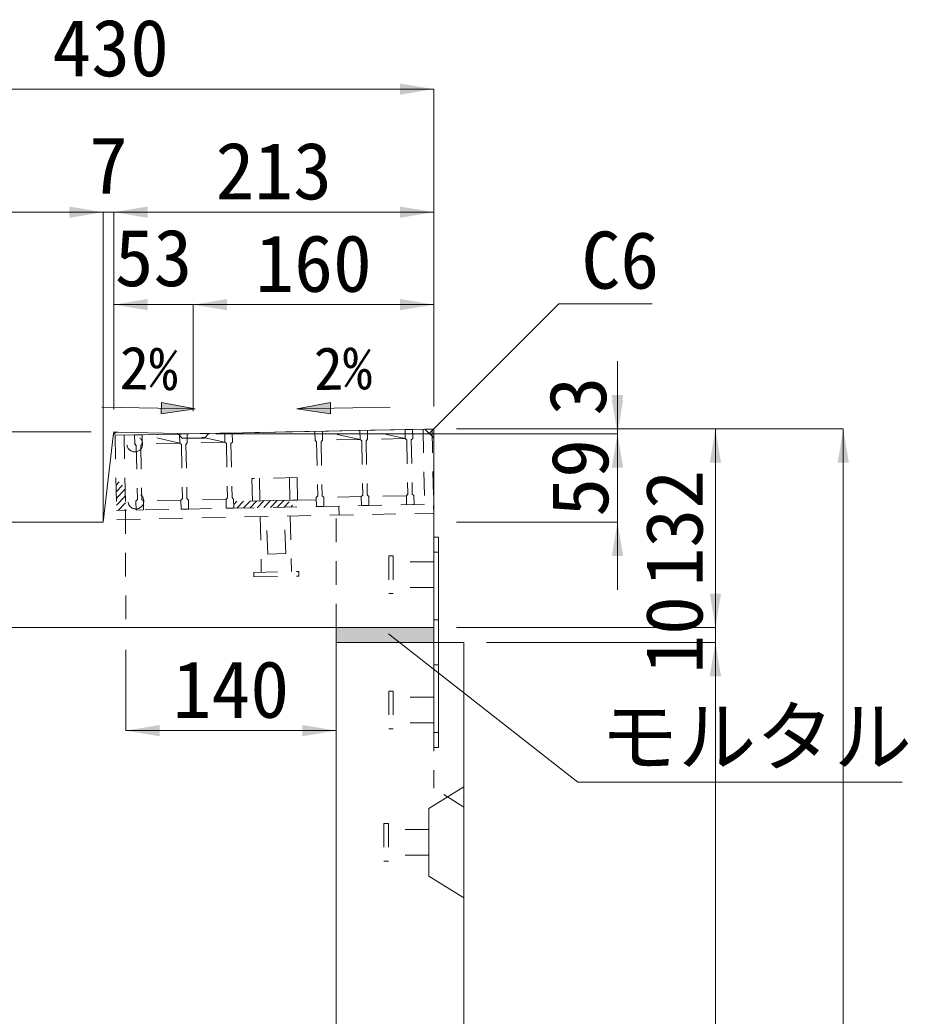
# Model space of a CAD drawing. Units: millimetres at full size; some dimension numbers follow another scale. Extents: x -3301 to 90699, y 107523 to 139162.
# Drawn here: x 17592 to 18183, y 116922 to 117584 of the extents above; entities that cross this region are included whole.
import ezdxf
from ezdxf.enums import TextEntityAlignment as Align

# ---------------------------------------------------------------- set-up
doc = ezdxf.new("R2010")
doc.units = ezdxf.units.MM
doc.header["$LTSCALE"] = 21
doc.header["$PDMODE"] = 32
doc.header["$PDSIZE"] = 10.5
doc.linetypes.add('USER1', pattern=[1.35, 0.75, -0.6])
for name, color, linetype, lineweight in [('0_2', 7, 'USER1', 9), ('寸法線', 7, 'Continuous', 9), ('引出線', 4, 'Continuous', 9), ('本体', 2, 'Continuous', 9), ('補助線', 8, 'Continuous', 13), ('ｲﾝｻｰﾄ', 3, 'USER1', 5), ('ｸﾞﾚｰﾁﾝｸﾞ', 7, 'USER1', 9)]:
    doc.layers.add(name, color=color, linetype=linetype, lineweight=lineweight)
doc.layers.add('ﾊｯﾁﾝｸﾞ', color=8, linetype='Continuous')
doc.styles.add('ＭＳ ゴシック', font='')
doc.styles.get('ＭＳ ゴシック').set_extended_font_data('MS Gothic')

# ---------------------------------------------------------------- blocks, each defined once
blk = doc.blocks.new('filled_arrow')
at = {"color": 0, "linetype": 'Continuous', "lineweight": -2}
blk.add_solid([(7.5, 1.25), (0, 0), (7.5, -1.25)], dxfattribs=at)

msp = doc.modelspace()

# ---------------------------------------------------------------- hatches: boundary and pattern name
at = {"layer": '引出線'}
for points in [[(17686.08, 117329.83), (17685.93, 117322.33), (17708.5, 117325.63)], [(17798.53, 117329.83), (17798.68, 117322.33), (17776.11, 117325.63)]]:
    msp.add_hatch(color=7, dxfattribs=at).paths.add_polyline_path(points)
at = {"layer": 'ｸﾞﾚｰﾁﾝｸﾞ'}
h = msp.add_hatch(dxfattribs=at)
h.set_pattern_fill('USER', color=256, style=0, pattern_type=2)
h.set_pattern_definition([(46.14576, (17131.14, 116930.54), (-2.28951, 2.19972), [75, -60])])
h.paths.add_polyline_path([(17655.2, 117308.09), (17661.2, 117308.21), (17662.2, 117258.22), (17656.2, 117258.1)])
h = msp.add_hatch(dxfattribs=at)
h.set_pattern_fill('USER', color=256, style=0, pattern_type=2)
h.set_pattern_definition([(46.14576, (17228.12, 116932.48), (-2.28951, 2.19972), [75, -60])])
h.paths.add_polyline_path([(17734.19, 117259.65), (17734.1, 117264.15), (17769.59, 117264.86), (17784.59, 117265.16), (17789.09, 117265.25), (17789.18, 117260.75), (17769.68, 117260.36)])
at = {"layer": 'ﾊｯﾁﾝｸﾞ'}
msp.add_hatch(color=256, dxfattribs=at).paths.add_polyline_path([(17802.31, 117180.33), (17802.31, 117170.33), (17867.31, 117170.33), (17867.31, 117180.33)])

# ---------------------------------------------------------------- linework, layer by layer
at = {"layer": '0_2'}
for p, q in [((17870.51, 117230.33), (17867.31, 117230.33)), ((17870.51, 117185.33), (17867.31, 117185.33)), ((17870.51, 117155.33), (17867.31, 117155.33)), ((17870.51, 117110.33), (17867.31, 117110.33))]:
    msp.add_line(p, q, dxfattribs=at)
at = {"layer": '0_2', "linetype": 'Continuous', "lineweight": 13}
msp.add_line((17802.31, 117170.33), (17802.31, 117180.33), dxfattribs=at)
at = {"layer": '0_2', "linetype": 'Continuous'}
msp.add_lwpolyline([(17867.31, 117100.33), (17867.31, 117240.33), (17870.51, 117240.33), (17870.51, 117100.33)], close=True, dxfattribs=at)
at = {"layer": '寸法線'}
for p, q in [((17437.31, 117538.41), (17867.31, 117538.41)), ((17867.31, 117327.33), (17867.31, 117538.41)), ((17437.31, 117456.54), (17647.31, 117456.54)), ((17602.31, 117456.54), (17699.32, 117456.54)), ((17647.31, 117265.33), (17647.31, 117456.54)), ((17647.31, 117265.33), (17647.31, 117456.54)), ((17654.32, 117325.33), (17654.32, 117456.54)), ((17654.32, 117456.54), (17867.31, 117456.54)), ((17654.32, 117325.33), (17654.32, 117456.54)), ((17867.31, 117327.33), (17867.31, 117456.54)), ((17654.32, 117395.03), (17752.3, 117395.03)), ((17654.32, 117325.33), (17654.32, 117395.03)), ((17707.3, 117324.13), (17707.3, 117395.03)), ((17707.3, 117395.03), (17867.31, 117395.03)), ((17707.3, 117324.13), (17707.3, 117395.03)), ((17867.31, 117327.33), (17867.31, 117395.03)), ((17989.54, 117264.13), (17989.54, 117357.33)), ((17989.54, 117205.33), (17989.54, 117354.13)), ((17639.32, 117310.33), (17147.2, 117310.33)), ((17722.3, 117309.13), (17989.54, 117309.13)), ((17722.3, 117309.13), (17989.54, 117309.13)), ((17882.31, 117312.33), (18054.67, 117312.33)), ((17882.31, 117312.33), (18139.77, 117312.33)), ((17882.31, 117312.33), (17989.54, 117312.33)), ((18054.67, 117312.33), (18054.67, 117180.33)), ((18139.77, 117312.33), (18139.77, 116220.33)), ((17882.31, 117250.33), (17989.54, 117250.33)), ((18054.67, 117125.33), (18054.67, 117225.33)), ((17882.31, 117180.33), (18054.67, 117180.33)), ((17882.31, 117180.33), (18054.67, 117180.33)), ((17902.31, 117170.33), (18054.67, 117170.33)), ((17902.31, 117170.33), (18054.67, 117170.33)), ((18054.67, 116220.33), (18054.67, 117170.33)), ((17662.31, 117165.33), (17662.31, 117111.64)), ((17802.31, 117165.33), (17802.31, 117111.64)), ((17662.31, 117111.64), (17802.31, 117111.64))]:
    msp.add_line(p, q, dxfattribs=at)
at = {"layer": '引出線', "color": 7}
for p, q in [((17646.4, 117326.87), (17708.5, 117325.63)), ((17838.22, 117326.87), (17776.11, 117325.63))]:
    msp.add_line(p, q, dxfattribs=at)
at = {"layer": '引出線'}
for points in [[(17864.31, 117309.4), (17950.55, 117395.65), (18012.66, 117395.65)], [(17837.22, 117176.01), (17963.15, 117077.33), (18178.97, 117077.33)]]:
    msp.add_lwpolyline(points, dxfattribs=at)
at = {"layer": '引出線', "color": 7, "lineweight": 13}
for points in [[(17686.08, 117329.83), (17685.93, 117322.33), (17708.5, 117325.63)], [(17798.53, 117329.83), (17798.68, 117322.33), (17776.11, 117325.63)]]:
    msp.add_lwpolyline(points, close=True, dxfattribs=at)
at = {"layer": '本体', "lineweight": 20}
for p, q in [((17654.01, 117307.61), (17647.31, 117250.33)), ((17657.05, 117310.27), (17707.3, 117309.13)), ((17707.3, 117309.13), (17861.31, 117312.21)), ((17867.31, 117306.33), (17861.31, 117312.21)), ((17867.31, 117306.33), (17867.31, 117180.33)), ((17443.31, 117250.33), (17647.31, 117250.33)), ((17867.31, 117180.33), (17437.31, 117180.33)), ((17802.31, 117170.33), (17802.31, 116840.85)), ((17887.31, 117170.33), (17802.31, 117170.33)), ((17887.31, 117170.33), (17887.31, 116220.33))]:
    msp.add_line(p, q, dxfattribs=at)
at = {"layer": '本体', "linetype": 'USER1'}
for p, q in [((17696.99, 117309.33), (17699.81, 117306.28)), ((17717.62, 117309.33), (17714.81, 117306.28)), ((17699.81, 117306.28), (17714.81, 117306.28)), ((17802.31, 117180.33), (17802.31, 117261.15)), ((17662.2, 117258.35), (17662.31, 117180.33)), ((17867.31, 117170.33), (17867.31, 117073.32)), ((17887.31, 117060.82), (17867.31, 117073.32))]:
    msp.add_line(p, q, dxfattribs=at)
at = {"layer": '本体'}
for p, q in [((17887.31, 117074.32), (17864.11, 117059.83)), ((17864.11, 117059.83), (17864.11, 117014.82)), ((17887.31, 117000.32), (17864.11, 117014.82))]:
    msp.add_line(p, q, dxfattribs=at)
at = {"layer": '本体', "lineweight": 20}
msp.add_arc((17656.99, 117307.27), 3, 88.70243, 173.33014, dxfattribs=at)
at = {"layer": '補助線'}
for p, q in [((17647.31, 117250.33), (17647.31, 117310.33)), ((17867.31, 117306.33), (17867.31, 117312.33))]:
    msp.add_line(p, q, dxfattribs=at)
at = {"layer": '補助線', "lineweight": 20}
for p, q in [((17654.32, 117310.33), (17654.01, 117307.61)), ((17654.32, 117310.33), (17657.05, 117310.27)), ((17861.31, 117312.21), (17867.31, 117312.33))]:
    msp.add_line(p, q, dxfattribs=at)
at = {"layer": 'ｲﾝｻｰﾄ'}
for p, q in [((17840.31, 117227.82), (17837.31, 117227.82)), ((17837.31, 117227.82), (17837.31, 117202.83)), ((17840.31, 117227.82), (17840.31, 117202.83)), ((17867.31, 117223.83), (17840.31, 117223.83)), ((17867.31, 117223.83), (17867.31, 117206.82)), ((17840.31, 117202.83), (17837.31, 117202.83)), ((17867.31, 117206.82), (17840.31, 117206.82)), ((17837.3, 117137.83), (17837.3, 117112.83)), ((17840.31, 117137.83), (17837.3, 117137.83)), ((17840.31, 117137.83), (17840.31, 117112.83)), ((17867.31, 117133.83), (17840.31, 117133.83)), ((17867.31, 117116.83), (17840.31, 117116.83)), ((17840.31, 117112.83), (17837.3, 117112.83)), ((17834.1, 117049.82), (17834.1, 117024.82)), ((17837.1, 117049.82), (17834.1, 117049.82)), ((17837.1, 117049.82), (17837.1, 117024.82)), ((17864.11, 117045.82), (17837.1, 117045.82)), ((17837.1, 117024.82), (17834.1, 117024.82)), ((17864.11, 117028.82), (17837.1, 117028.82))]:
    msp.add_line(p, q, dxfattribs=at)
at = {"layer": 'ｸﾞﾚｰﾁﾝｸﾞ'}
for p, q in [((17655.2, 117308.09), (17866.16, 117312.3)), ((17655.2, 117308.09), (17656.32, 117252.1)), ((17661.2, 117308.21), (17662.2, 117258.22)), ((17668.2, 117308.35), (17853.16, 117312.04)), ((17673.2, 117308.45), (17668.2, 117308.35)), ((17673.2, 117308.45), (17668.2, 117308.35)), ((17673.2, 117308.45), (17668.2, 117308.35)), ((17668.32, 117302.35), (17668.2, 117308.35)), ((17668.2, 117308.35), (17668.32, 117302.35)), ((17668.2, 117308.35), (17668.32, 117302.35)), ((17668.2, 117308.35), (17668.32, 117302.35)), ((17668.2, 117308.35), (17668.32, 117302.35)), ((17668.2, 117308.35), (17668.32, 117302.35)), ((17668.2, 117308.35), (17668.32, 117302.35)), ((17698.32, 117302.95), (17673.2, 117308.45)), ((17673.2, 117308.45), (17673.32, 117302.45)), ((17673.2, 117308.45), (17673.32, 117302.45)), ((17673.2, 117308.45), (17673.32, 117302.45)), ((17703.19, 117309.04), (17698.2, 117308.94)), ((17703.19, 117309.04), (17698.2, 117308.94)), ((17703.19, 117309.04), (17698.2, 117308.94)), ((17698.2, 117308.94), (17698.32, 117302.95)), ((17698.2, 117308.94), (17698.32, 117302.95)), ((17698.2, 117308.94), (17698.32, 117302.95)), ((17728.31, 117303.55), (17703.19, 117309.04)), ((17703.19, 117309.04), (17703.31, 117303.05)), ((17703.19, 117309.04), (17703.31, 117303.05)), ((17703.19, 117309.04), (17703.31, 117303.05)), ((17733.19, 117309.64), (17728.19, 117309.54)), ((17733.19, 117309.64), (17728.19, 117309.54)), ((17733.19, 117309.64), (17728.19, 117309.54)), ((17728.19, 117309.54), (17728.31, 117303.55)), ((17728.19, 117309.54), (17728.31, 117303.55)), ((17728.19, 117309.54), (17728.31, 117303.55)), ((17733.19, 117309.64), (17733.31, 117303.65)), ((17733.19, 117309.64), (17733.31, 117303.65)), ((17733.19, 117309.64), (17733.31, 117303.65)), ((17788.18, 117310.74), (17788.3, 117304.75)), ((17788.18, 117310.74), (17788.3, 117304.75)), ((17788.18, 117310.74), (17788.3, 117304.75)), ((17793.18, 117310.84), (17793.3, 117304.85)), ((17793.18, 117310.84), (17793.3, 117304.85)), ((17793.18, 117310.84), (17793.3, 117304.85)), ((17818.29, 117305.35), (17793.18, 117310.84)), ((17818.17, 117311.34), (17818.29, 117305.35)), ((17818.17, 117311.34), (17818.29, 117305.35)), ((17818.17, 117311.34), (17818.29, 117305.35)), ((17823.17, 117311.44), (17823.29, 117305.45)), ((17823.17, 117311.44), (17823.29, 117305.45)), ((17823.17, 117311.44), (17823.29, 117305.45)), ((17848.29, 117305.95), (17823.17, 117311.44)), ((17853.16, 117312.04), (17848.17, 117311.94)), ((17853.16, 117312.04), (17848.17, 117311.94)), ((17853.16, 117312.04), (17848.17, 117311.94)), ((17848.17, 117311.94), (17848.29, 117305.95)), ((17848.17, 117311.94), (17848.29, 117305.95)), ((17848.17, 117311.94), (17848.29, 117305.95)), ((17853.16, 117312.04), (17853.28, 117306.05)), ((17853.16, 117312.04), (17853.28, 117306.05)), ((17853.16, 117312.04), (17853.28, 117306.05)), ((17860.16, 117312.18), (17861.16, 117262.19)), ((17866.16, 117312.3), (17867.28, 117256.32)), ((17668.32, 117302.35), (17669.34, 117301.37)), ((17668.32, 117302.35), (17669.34, 117301.37)), ((17668.32, 117302.35), (17669.34, 117301.37)), ((17669.34, 117301.37), (17670.06, 117265.37)), ((17669.34, 117301.37), (17670.06, 117265.37)), ((17669.34, 117301.37), (17670.06, 117265.37)), ((17673.32, 117302.45), (17672.34, 117301.43)), ((17673.32, 117302.45), (17672.34, 117301.43)), ((17673.32, 117302.45), (17672.34, 117301.43)), ((17672.34, 117301.43), (17673.06, 117265.43)), ((17672.34, 117301.43), (17673.06, 117265.43)), ((17672.34, 117301.43), (17673.06, 117265.43)), ((17698.32, 117302.95), (17673.32, 117302.45)), ((17698.32, 117302.95), (17699.34, 117301.97)), ((17698.32, 117302.95), (17699.34, 117301.97)), ((17698.32, 117302.95), (17699.34, 117301.97)), ((17699.34, 117301.97), (17700.06, 117265.97)), ((17699.34, 117301.97), (17700.06, 117265.97)), ((17699.34, 117301.97), (17700.06, 117265.97)), ((17703.31, 117303.05), (17702.33, 117302.03)), ((17703.31, 117303.05), (17702.33, 117302.03)), ((17703.31, 117303.05), (17702.33, 117302.03)), ((17702.33, 117302.03), (17703.05, 117266.03)), ((17702.33, 117302.03), (17703.05, 117266.03)), ((17702.33, 117302.03), (17703.05, 117266.03)), ((17728.31, 117303.55), (17703.31, 117303.05)), ((17728.31, 117303.55), (17729.33, 117302.57)), ((17728.31, 117303.55), (17729.33, 117302.57)), ((17728.31, 117303.55), (17729.33, 117302.57)), ((17729.33, 117302.57), (17730.05, 117266.57)), ((17729.33, 117302.57), (17730.05, 117266.57)), ((17729.33, 117302.57), (17730.05, 117266.57)), ((17733.31, 117303.65), (17732.33, 117302.63)), ((17733.31, 117303.65), (17732.33, 117302.63)), ((17733.31, 117303.65), (17732.33, 117302.63)), ((17732.33, 117302.63), (17733.05, 117266.63)), ((17732.33, 117302.63), (17733.05, 117266.63)), ((17732.33, 117302.63), (17733.05, 117266.63)), ((17788.3, 117304.75), (17789.32, 117303.77)), ((17788.3, 117304.75), (17789.32, 117303.77)), ((17788.3, 117304.75), (17789.32, 117303.77)), ((17789.32, 117303.77), (17790.04, 117267.77)), ((17789.32, 117303.77), (17790.04, 117267.77)), ((17789.32, 117303.77), (17790.04, 117267.77)), ((17793.3, 117304.85), (17792.32, 117303.83)), ((17793.3, 117304.85), (17792.32, 117303.83)), ((17793.3, 117304.85), (17792.32, 117303.83)), ((17792.32, 117303.83), (17793.04, 117267.83)), ((17792.32, 117303.83), (17793.04, 117267.83)), ((17792.32, 117303.83), (17793.04, 117267.83)), ((17818.29, 117305.35), (17793.3, 117304.85)), ((17818.29, 117305.35), (17819.31, 117304.37)), ((17818.29, 117305.35), (17819.31, 117304.37)), ((17818.29, 117305.35), (17819.31, 117304.37)), ((17819.31, 117304.37), (17820.03, 117268.37)), ((17819.31, 117304.37), (17820.03, 117268.37)), ((17819.31, 117304.37), (17820.03, 117268.37)), ((17823.29, 117305.45), (17822.31, 117304.43)), ((17823.29, 117305.45), (17822.31, 117304.43)), ((17823.29, 117305.45), (17822.31, 117304.43)), ((17822.31, 117304.43), (17823.03, 117268.43)), ((17822.31, 117304.43), (17823.03, 117268.43)), ((17822.31, 117304.43), (17823.03, 117268.43)), ((17848.29, 117305.95), (17823.29, 117305.45)), ((17848.29, 117305.95), (17849.31, 117304.97)), ((17848.29, 117305.95), (17849.31, 117304.97)), ((17848.29, 117305.95), (17849.31, 117304.97)), ((17849.31, 117304.97), (17850.03, 117268.97)), ((17849.31, 117304.97), (17850.03, 117268.97)), ((17849.31, 117304.97), (17850.03, 117268.97)), ((17853.28, 117306.05), (17852.3, 117305.03)), ((17853.28, 117306.05), (17852.3, 117305.03)), ((17853.28, 117306.05), (17852.3, 117305.03)), ((17852.3, 117305.03), (17853.02, 117269.03)), ((17852.3, 117305.03), (17853.02, 117269.03)), ((17852.3, 117305.03), (17853.02, 117269.03)), ((17776.29, 117280), (17746.3, 117279.4)), ((17746.3, 117279.4), (17746.6, 117264.4)), ((17751.3, 117279.5), (17751.59, 117264.5)), ((17771.29, 117279.9), (17771.59, 117264.9)), ((17776.29, 117280), (17776.59, 117265)), ((17789.06, 117266.75), (17790.04, 117267.77)), ((17789.06, 117266.75), (17790.04, 117267.77)), ((17789.06, 117266.75), (17790.04, 117267.77)), ((17794.06, 117266.85), (17793.04, 117267.83)), ((17794.06, 117266.85), (17793.04, 117267.83)), ((17794.06, 117266.85), (17793.04, 117267.83)), ((17819.05, 117267.35), (17820.03, 117268.37)), ((17819.05, 117267.35), (17820.03, 117268.37)), ((17819.05, 117267.35), (17820.03, 117268.37)), ((17824.05, 117267.45), (17823.03, 117268.43)), ((17824.05, 117267.45), (17823.03, 117268.43)), ((17824.05, 117267.45), (17823.03, 117268.43)), ((17849.05, 117267.95), (17824.05, 117267.45)), ((17824.17, 117261.45), (17824.05, 117267.45)), ((17824.17, 117261.45), (17824.05, 117267.45)), ((17824.17, 117261.45), (17824.05, 117267.45)), ((17849.05, 117267.95), (17850.03, 117268.97)), ((17849.05, 117267.95), (17850.03, 117268.97)), ((17849.05, 117267.95), (17850.03, 117268.97)), ((17849.17, 117261.95), (17849.05, 117267.95)), ((17849.17, 117261.95), (17849.05, 117267.95)), ((17849.17, 117261.95), (17849.05, 117267.95)), ((17854.04, 117268.05), (17853.02, 117269.03)), ((17854.04, 117268.05), (17853.02, 117269.03)), ((17854.04, 117268.05), (17853.02, 117269.03)), ((17854.16, 117262.05), (17854.04, 117268.05)), ((17854.16, 117262.05), (17854.04, 117268.05)), ((17854.16, 117262.05), (17854.04, 117268.05)), ((17861.16, 117262.19), (17656.2, 117258.1)), ((17669.08, 117264.35), (17670.06, 117265.37)), ((17669.08, 117264.35), (17670.06, 117265.37)), ((17669.08, 117264.35), (17670.06, 117265.37)), ((17669.2, 117258.36), (17669.08, 117264.35)), ((17669.2, 117258.36), (17669.08, 117264.35)), ((17669.2, 117258.36), (17669.08, 117264.35)), ((17669.2, 117258.36), (17669.08, 117264.35)), ((17669.2, 117258.36), (17669.08, 117264.35)), ((17669.2, 117258.36), (17669.08, 117264.35)), ((17674.08, 117264.45), (17673.06, 117265.43)), ((17674.08, 117264.45), (17673.06, 117265.43)), ((17674.08, 117264.45), (17673.06, 117265.43)), ((17699.08, 117264.95), (17674.08, 117264.45)), ((17674.2, 117258.46), (17674.08, 117264.45)), ((17674.2, 117258.46), (17674.08, 117264.45)), ((17674.2, 117258.46), (17674.08, 117264.45)), ((17699.08, 117264.95), (17700.06, 117265.97)), ((17699.08, 117264.95), (17700.06, 117265.97)), ((17699.08, 117264.95), (17700.06, 117265.97)), ((17699.2, 117258.95), (17699.08, 117264.95)), ((17699.2, 117258.95), (17699.08, 117264.95)), ((17699.2, 117258.95), (17699.08, 117264.95)), ((17704.07, 117265.05), (17703.05, 117266.03)), ((17704.07, 117265.05), (17703.05, 117266.03)), ((17704.07, 117265.05), (17703.05, 117266.03)), ((17729.07, 117265.55), (17704.07, 117265.05)), ((17704.19, 117259.05), (17704.07, 117265.05)), ((17704.19, 117259.05), (17704.07, 117265.05)), ((17704.19, 117259.05), (17704.07, 117265.05)), ((17729.07, 117265.55), (17730.05, 117266.57)), ((17729.07, 117265.55), (17730.05, 117266.57)), ((17729.07, 117265.55), (17730.05, 117266.57)), ((17729.19, 117259.55), (17729.07, 117265.55)), ((17729.19, 117259.55), (17729.07, 117265.55)), ((17729.19, 117259.55), (17729.07, 117265.55)), ((17734.07, 117265.65), (17733.05, 117266.63)), ((17734.07, 117265.65), (17733.05, 117266.63)), ((17734.07, 117265.65), (17733.05, 117266.63)), ((17734.19, 117259.65), (17734.07, 117265.65)), ((17734.19, 117259.65), (17734.07, 117265.65)), ((17734.19, 117259.65), (17734.07, 117265.65)), ((17789.09, 117265.25), (17734.1, 117264.15)), ((17776.59, 117265), (17746.6, 117264.4)), ((17789.18, 117260.75), (17789.06, 117266.75)), ((17789.18, 117260.75), (17789.06, 117266.75)), ((17789.18, 117260.75), (17789.06, 117266.75)), ((17794.18, 117260.85), (17789.18, 117260.75)), ((17794.18, 117260.85), (17789.18, 117260.75)), ((17794.18, 117260.85), (17789.18, 117260.75)), ((17819.05, 117267.35), (17794.06, 117266.85)), ((17794.18, 117260.85), (17794.06, 117266.85)), ((17794.18, 117260.85), (17794.06, 117266.85)), ((17794.18, 117260.85), (17794.06, 117266.85)), ((17804.17, 117261.05), (17804.29, 117255.06)), ((17819.17, 117261.35), (17819.05, 117267.35)), ((17819.17, 117261.35), (17819.05, 117267.35)), ((17819.17, 117261.35), (17819.05, 117267.35)), ((17824.17, 117261.45), (17819.17, 117261.35)), ((17824.17, 117261.45), (17819.17, 117261.35)), ((17824.17, 117261.45), (17819.17, 117261.35)), ((17854.16, 117262.05), (17849.17, 117261.95)), ((17854.16, 117262.05), (17849.17, 117261.95)), ((17854.16, 117262.05), (17849.17, 117261.95)), ((17867.28, 117256.32), (17867.18, 117261.31)), ((17656.32, 117252.1), (17867.28, 117256.32)), ((17674.2, 117258.46), (17669.2, 117258.36)), ((17674.2, 117258.46), (17669.2, 117258.36)), ((17674.2, 117258.46), (17669.2, 117258.36)), ((17704.19, 117259.05), (17699.2, 117258.95)), ((17704.19, 117259.05), (17699.2, 117258.95)), ((17704.19, 117259.05), (17699.2, 117258.95)), ((17734.19, 117259.65), (17729.19, 117259.55)), ((17734.19, 117259.65), (17729.19, 117259.55)), ((17734.19, 117259.65), (17729.19, 117259.55)), ((17768.8, 117229.47), (17767.8, 117254.45)), ((17771.8, 117254.41), (17772.54, 117217.41)), ((17751.8, 117254.01), (17752.54, 117217.01)), ((17756.81, 117228.99), (17755.81, 117253.97)), ((17768.8, 117229.47), (17756.81, 117228.99)), ((17747.55, 117216.91), (17777.54, 117217.51)), ((17747.61, 117213.91), (17747.55, 117216.91)), ((17747.61, 117213.91), (17777.6, 117214.51)), ((17777.6, 117214.51), (17777.54, 117217.51))]:
    msp.add_line(p, q, dxfattribs=at)
for p in [(17668.32, 117302.35), (17669.08, 117264.35)]:
    msp.add_point(p, dxfattribs=at)

# ---------------------------------------------------------------- block references
at = {"layer": '寸法線', "xscale": 3, "yscale": 3}
for p, rotation in [((17867.31, 117538.41), 180), ((17647.31, 117456.54), 180), ((17647.31, 117456.54), 180), ((17867.31, 117456.54), 180), ((17867.31, 117395.03), 180), ((17989.54, 117312.33), 90), ((17989.54, 117309.13), 90), ((17989.54, 117309.13), 270), ((18054.67, 117312.33), 270), ((18139.77, 117312.33), 270), ((17989.54, 117250.33), 270), ((18054.67, 117180.33), 90), ((18054.67, 117180.33), 90), ((18054.67, 117170.33), 270), ((18054.67, 117170.33), 270), ((17802.31, 117111.64), 180)]:
    msp.add_blockref('filled_arrow', p, dxfattribs=dict(at, rotation=rotation))
for p in [(17654.32, 117456.54), (17654.32, 117456.54), (17654.32, 117395.03), (17707.3, 117395.03), (17707.3, 117395.03), (17662.31, 117111.64)]:
    msp.add_blockref('filled_arrow', p, dxfattribs=at)
at = {"layer": '引出線', "xscale": 0.075, "yscale": 0.075}
for p, rotation in [((17864.31, 117309.4), 45), ((17837.22, 117176.01), 321.9)]:
    msp.add_blockref('filled_arrow', p, dxfattribs=dict(at, rotation=rotation))

# ---------------------------------------------------------------- texts
at = {"layer": '寸法線', "style": 'ＭＳ ゴシック'}
for s, p in [('430', (17652.31, 117565.91)), ('7', (17650.82, 117487.79)), ('213', (17760.82, 117484.04)), ('53', (17680.81, 117426.28)), ('160', (17787.31, 117422.53)), ('140', (17732.31, 117139.14))]:
    msp.add_text(s, height=37.98, dxfattribs=at).set_placement(p, align=Align.MIDDLE_CENTER)
for s, height, rotation, p in [('2%', 28.48, 359, (17677.73, 117352.75)), ('2%', 28.48, 1, (17806.89, 117352.75)), ('3', 37.98, 90, (17963, 117334.2)), ('59', 37.98, 90, (17964.42, 117279.79)), ('132', 37.98, 90, (18027.17, 117246.33)), ('10', 37.98, 90, (18027.17, 117175.33))]:
    msp.add_text(s, height=height, rotation=rotation, dxfattribs=at).set_placement(p, align=Align.MIDDLE_CENTER)
at = {"layer": '引出線', "style": 'ＭＳ ゴシック'}
for s, p in [('C6', (17965.55, 117443.65)), ('モルタル', (17978.15, 117126.75))]:
    msp.add_text(s, height=37.98, dxfattribs=at).set_placement(p, align=Align.TOP_LEFT)

doc.saveas('drawing.dxf')
